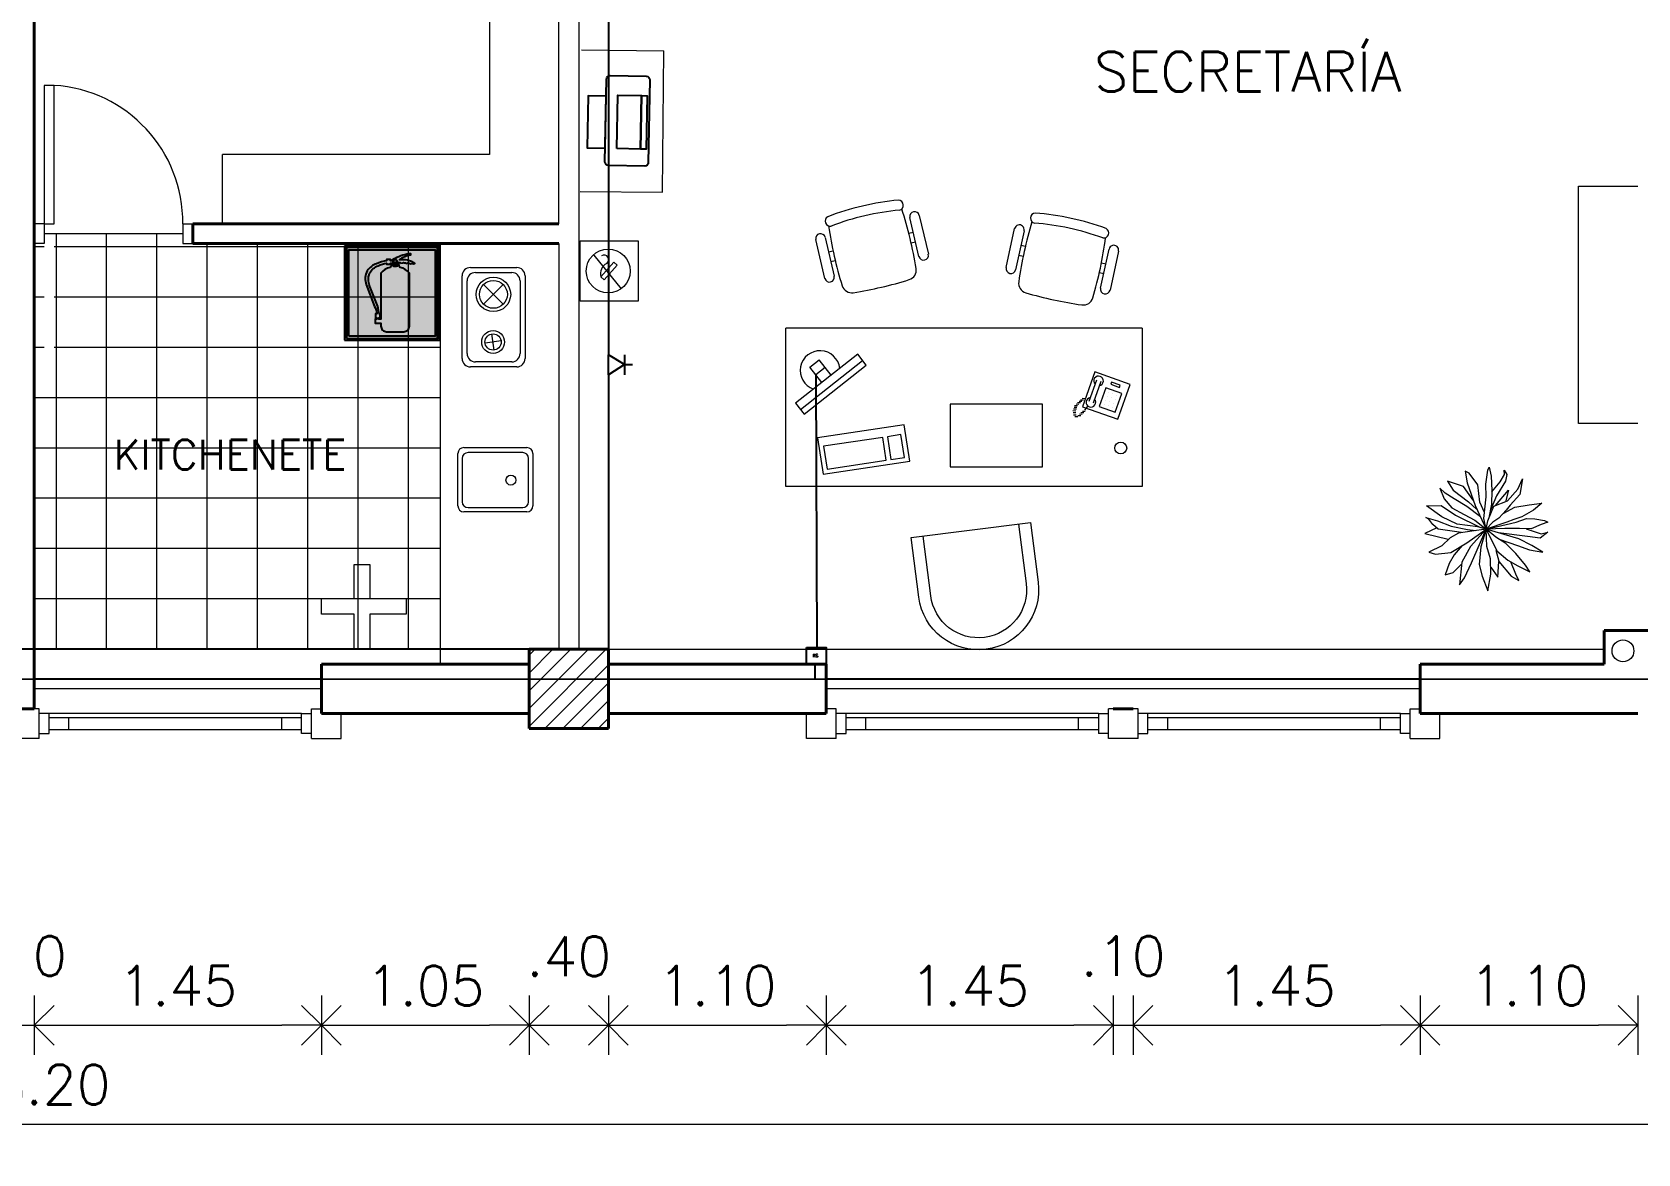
# Model space of a CAD drawing. Extents: x 1009 to 1343, y -172900 to 201.
# Drawn here: x 1323.75 to 1331.86, y 123.7 to 129.37 of the extents above; entities that cross this region are included whole.
import ezdxf

# ---------------------------------------------------------------- set-up
doc = ezdxf.new("R2010")
doc.units = 0
doc.header["$LTSCALE"] = 0.5
doc.layers.get('0').update_dxf_attribs({"linetype": 'CONTINUOUS'})
doc.layers.get('Defpoints').update_dxf_attribs({"linetype": 'CONTINUOUS'})
for name, color, linetype, lineweight in [('Acotaciones', 9, 'CONTINUOUS', 9), ('Carpintería', 55, 'CONTINUOUS', 20), ('Detalles .05', 243, 'CONTINUOUS', 5), ('Detalles 01', 8, 'CONTINUOUS', 9), ('Equipamiento fijo', 31, 'CONTINUOUS', 13), ('Equipamiento movil', 33, 'CONTINUOUS', 9), ('Muros corte', 7, 'CONTINUOUS', 40), ('Punta 015', 64, 'CONTINUOUS', 13), ('Punta 02', 11, 'CONTINUOUS', 20), ('Sist. contra incendio', 1, 'CONTINUOUS', 18), ('Tratamiento pisos', 251, 'CONTINUOUS', 9), ('Vidrios', 147, 'CONTINUOUS', 13)]:
    doc.layers.add(name, color=color, linetype=linetype, lineweight=lineweight)
for name, color, linetype in [('Cableado', 100, 'CONTINUOUS'), ('Electricidad', 50, 'CONTINUOUS'), ('MARCO_FONDO_NEGRO', 7, 'CONTINUOUS'), ('SEÑAL_FONDO_FIGURAS', 254, 'CONTINUOUS'), ('SEÑAL_FONDO_ROJO', 242, 'CONTINUOUS')]:
    doc.layers.add(name, color=color, linetype=linetype)
doc.styles.add('Texto 1.5 mm', font='simplex.shx', dxfattribs={"height": 0.15})
doc.styles.add('Texto 2 mm', font='simplex.shx', dxfattribs={"height": 0.2})
doc.styles.add('Texto 5 mm', font='simplex.shx', dxfattribs={"height": 0.5})
doc.dimstyles.new('Primera línea', dxfattribs={"dimscale": 0, "dimtxt": 0.2, "dimasz": 0.2, "dimexe": 0.15, "dimexo": 0, "dimgap": 0.1, "dimtad": 1, "dimzin": 4, "dimdsep": 46, "dimtxsty": 'Texto 2 mm', "dimblk": 'OPEN90', "dimcen": 2.5, "dimclrd": 256, "dimclre": 256, "dimclrt": 256, "dimadec": 0, "dimazin": 0, "dimtfac": 1, "dimtmove": 2, "dimatfit": 3, "dimldrblk": 'OPEN90', "dimfxl": 1, "dimtolj": 1, "dimtzin": 0, "dimlwd": -1, "dimlwe": -1, "dimarcsym": 0})
doc.dimstyles.new('Segunda línea', dxfattribs={"dimscale": 0, "dimtxt": 0.2, "dimasz": 0.2, "dimexe": 0.15, "dimexo": 0.5, "dimgap": 0.1, "dimtad": 1, "dimzin": 4, "dimdsep": 46, "dimtxsty": 'Texto 2 mm', "dimblk": 'OPEN90', "dimcen": 2.5, "dimclrd": 256, "dimclre": 256, "dimclrt": 256, "dimadec": 0, "dimazin": 0, "dimtfac": 1, "dimtmove": 2, "dimatfit": 3, "dimldrblk": 'OPEN90', "dimfxl": 1, "dimtolj": 1, "dimtzin": 0, "dimlwd": -1, "dimlwe": -1, "dimarcsym": 0})

# ---------------------------------------------------------------- blocks, each defined once
blk = doc.blocks.new('_Open90')
at = {"color": 0, "linetype": 'ByBlock', "lineweight": -2}
for p, q in [((-0.5, 0.5), (0, 0)), ((0, 0), (-1, 0)), ((0, 0), (-0.5, -0.5))]:
    blk.add_line(p, q, dxfattribs=at)
blk = doc.blocks.new('*D138')
at = {"layer": 'Acotaciones', "transparency": 16777216}
for p, q in [((1323.7595, 124.5047), (1323.7595, 124.2047)), ((1325.2095, 124.5047), (1325.2095, 124.2047)), ((1323.9595, 124.3547), (1325.0095, 124.3547))]:
    blk.add_line(p, q, dxfattribs=at)
at = {"layer": 'Defpoints', "color": 0, "transparency": 16777216}
for p in [(1323.7595, 124.5047), (1325.2095, 124.5047), (1325.2095, 124.3547)]:
    blk.add_point(p, dxfattribs=at)
at = {"layer": 'Acotaciones', "transparency": 16777216, "xscale": 0.2, "yscale": 0.2, "zscale": 0.2, "rotation": 180}
blk.add_blockref('_Open90', (1323.7595, 124.3547), dxfattribs=at)
at = {"layer": 'Acotaciones', "transparency": 16777216, "xscale": 0.2, "yscale": 0.2, "zscale": 0.2}
blk.add_blockref('_Open90', (1325.2095, 124.3547), dxfattribs=at)
at = {"layer": 'Acotaciones', "transparency": 16777216, "insert": (1324.4845, 124.5547), "char_height": 0.2, "attachment_point": 5, "style": 'Texto 2 mm'}
blk.add_mtext('\\A1;1.45', dxfattribs=at)
blk = doc.blocks.new('*D139')
at = {"layer": 'Acotaciones', "transparency": 16777216}
for p, q in [((1325.2095, 124.5047), (1325.2095, 124.2047)), ((1326.2595, 124.5047), (1326.2595, 124.2047)), ((1325.4095, 124.3547), (1326.0595, 124.3547))]:
    blk.add_line(p, q, dxfattribs=at)
at = {"layer": 'Defpoints', "color": 0, "transparency": 16777216}
for p in [(1325.2095, 124.5047), (1326.2595, 124.5047), (1326.2595, 124.3547)]:
    blk.add_point(p, dxfattribs=at)
at = {"layer": 'Acotaciones', "transparency": 16777216, "xscale": 0.2, "yscale": 0.2, "zscale": 0.2, "rotation": 180}
blk.add_blockref('_Open90', (1325.2095, 124.3547), dxfattribs=at)
at = {"layer": 'Acotaciones', "transparency": 16777216, "xscale": 0.2, "yscale": 0.2, "zscale": 0.2}
blk.add_blockref('_Open90', (1326.2595, 124.3547), dxfattribs=at)
at = {"layer": 'Acotaciones', "transparency": 16777216, "insert": (1325.7345, 124.5547), "char_height": 0.2, "attachment_point": 5, "style": 'Texto 2 mm'}
blk.add_mtext('\\A1;1.05', dxfattribs=at)
blk = doc.blocks.new('*D140')
at = {"layer": 'Acotaciones', "transparency": 16777216}
for p, q in [((1326.6595, 124.5047), (1326.6595, 124.2047)), ((1327.7595, 124.5047), (1327.7595, 124.2047)), ((1326.8595, 124.3547), (1327.5595, 124.3547))]:
    blk.add_line(p, q, dxfattribs=at)
at = {"layer": 'Defpoints', "color": 0, "transparency": 16777216}
for p in [(1326.6595, 124.5047), (1327.7595, 124.5047), (1327.7595, 124.3547)]:
    blk.add_point(p, dxfattribs=at)
at = {"layer": 'Acotaciones', "transparency": 16777216, "xscale": 0.2, "yscale": 0.2, "zscale": 0.2, "rotation": 180}
blk.add_blockref('_Open90', (1326.6595, 124.3547), dxfattribs=at)
at = {"layer": 'Acotaciones', "transparency": 16777216, "xscale": 0.2, "yscale": 0.2, "zscale": 0.2}
blk.add_blockref('_Open90', (1327.7595, 124.3547), dxfattribs=at)
at = {"layer": 'Acotaciones', "transparency": 16777216, "insert": (1327.2095, 124.5547), "char_height": 0.2, "attachment_point": 5, "style": 'Texto 2 mm'}
blk.add_mtext('\\A1;1.10', dxfattribs=at)
blk = doc.blocks.new('*D141')
at = {"layer": 'Acotaciones', "transparency": 16777216}
for p, q in [((1327.7595, 124.5047), (1327.7595, 124.2047)), ((1329.2095, 124.5047), (1329.2095, 124.2047)), ((1327.9595, 124.3547), (1329.0095, 124.3547))]:
    blk.add_line(p, q, dxfattribs=at)
at = {"layer": 'Defpoints', "color": 0, "transparency": 16777216}
for p in [(1327.7595, 124.5047), (1329.2095, 124.5047), (1329.2095, 124.3547)]:
    blk.add_point(p, dxfattribs=at)
at = {"layer": 'Acotaciones', "transparency": 16777216, "xscale": 0.2, "yscale": 0.2, "zscale": 0.2, "rotation": 180}
blk.add_blockref('_Open90', (1327.7595, 124.3547), dxfattribs=at)
at = {"layer": 'Acotaciones', "transparency": 16777216, "xscale": 0.2, "yscale": 0.2, "zscale": 0.2}
blk.add_blockref('_Open90', (1329.2095, 124.3547), dxfattribs=at)
at = {"layer": 'Acotaciones', "transparency": 16777216, "insert": (1328.4845, 124.5547), "char_height": 0.2, "attachment_point": 5, "style": 'Texto 2 mm'}
blk.add_mtext('\\A1;1.45', dxfattribs=at)
blk = doc.blocks.new('*D142')
at = {"layer": 'Acotaciones', "transparency": 16777216}
for p, q in [((1329.3095, 124.5047), (1329.3095, 124.2047)), ((1330.7595, 124.5047), (1330.7595, 124.2047)), ((1329.5095, 124.3547), (1330.5595, 124.3547))]:
    blk.add_line(p, q, dxfattribs=at)
at = {"layer": 'Defpoints', "color": 0, "transparency": 16777216}
for p in [(1329.3095, 124.5047), (1330.7595, 124.5047), (1330.7595, 124.3547)]:
    blk.add_point(p, dxfattribs=at)
at = {"layer": 'Acotaciones', "transparency": 16777216, "xscale": 0.2, "yscale": 0.2, "zscale": 0.2, "rotation": 180}
blk.add_blockref('_Open90', (1329.3095, 124.3547), dxfattribs=at)
at = {"layer": 'Acotaciones', "transparency": 16777216, "xscale": 0.2, "yscale": 0.2, "zscale": 0.2}
blk.add_blockref('_Open90', (1330.7595, 124.3547), dxfattribs=at)
at = {"layer": 'Acotaciones', "transparency": 16777216, "insert": (1330.0345, 124.5547), "char_height": 0.2, "attachment_point": 5, "style": 'Texto 2 mm'}
blk.add_mtext('\\A1;1.45', dxfattribs=at)
blk = doc.blocks.new('*D146')
at = {"layer": 'Acotaciones', "transparency": 16777216}
for p, q in [((1309.6595, 124.0047), (1309.6595, 123.7047)), ((1337.8595, 124.0047), (1337.8595, 123.7047)), ((1309.8595, 123.8547), (1337.6595, 123.8547))]:
    blk.add_line(p, q, dxfattribs=at)
at = {"layer": 'Defpoints', "color": 0, "transparency": 16777216}
for p in [(1309.6595, 124.5047), (1337.8595, 124.5047), (1337.8595, 123.8547)]:
    blk.add_point(p, dxfattribs=at)
at = {"layer": 'Acotaciones', "transparency": 16777216, "xscale": 0.2, "yscale": 0.2, "zscale": 0.2, "rotation": 180}
blk.add_blockref('_Open90', (1309.6595, 123.8547), dxfattribs=at)
at = {"layer": 'Acotaciones', "transparency": 16777216, "xscale": 0.2, "yscale": 0.2, "zscale": 0.2}
blk.add_blockref('_Open90', (1337.8595, 123.8547), dxfattribs=at)
at = {"layer": 'Acotaciones', "transparency": 16777216, "insert": (1323.7595, 124.0547), "char_height": 0.2, "attachment_point": 5, "style": 'Texto 2 mm'}
blk.add_mtext('\\A1;28.20', dxfattribs=at)
blk = doc.blocks.new('*D147')
at = {"layer": 'Acotaciones', "transparency": 16777216}
for p, q in [((1330.7595, 124.5047), (1330.7595, 124.2047)), ((1331.8595, 124.5047), (1331.8595, 124.2047)), ((1330.9595, 124.3547), (1331.6595, 124.3547))]:
    blk.add_line(p, q, dxfattribs=at)
at = {"layer": 'Defpoints', "color": 0, "transparency": 16777216}
for p in [(1330.7595, 124.5047), (1331.8595, 124.5047), (1331.8595, 124.3547)]:
    blk.add_point(p, dxfattribs=at)
at = {"layer": 'Acotaciones', "transparency": 16777216, "xscale": 0.2, "yscale": 0.2, "zscale": 0.2, "rotation": 180}
blk.add_blockref('_Open90', (1330.7595, 124.3547), dxfattribs=at)
at = {"layer": 'Acotaciones', "transparency": 16777216, "xscale": 0.2, "yscale": 0.2, "zscale": 0.2}
blk.add_blockref('_Open90', (1331.8595, 124.3547), dxfattribs=at)
at = {"layer": 'Acotaciones', "transparency": 16777216, "insert": (1331.3095, 124.5547), "char_height": 0.2, "attachment_point": 5, "style": 'Texto 2 mm'}
blk.add_mtext('\\A1;1.10', dxfattribs=at)
blk = doc.blocks.new('Treei')
for p, q in [((-1.6, 5.41), (-2.01, 5.58)), ((-2.01, 5.58), (-1.8, 4.47)), ((-0.75, 4.27), (-1.6, 5.41)), ((0.01, 4.32), (0.22, 5.68)), ((0.22, 5.68), (0.34, 5.97)), ((0.34, 5.97), (0.52, 5.11)), ((0.52, 5.11), (0.61, 3.71)), ((1.42, 4.57), (1.81, 5.28)), ((1.81, 5.28), (1.78, 5.7)), ((1.78, 5.7), (2.06, 5.28)), ((2.06, 5.28), (1.92, 4.62)), ((3.12, 3.85), (3.58, 4.84)), ((3.58, 4.84), (3.3, 3.31)), ((-3.94, 3.46), (-4.45, 3.93)), ((-4.45, 3.93), (-4.03, 2.89)), ((-3.05, 2.89), (-3.94, 3.46)), ((-2.15, 4.1), (-3.71, 4.62)), ((-3.71, 4.62), (-3.16, 3.73)), ((-3.16, 3.73), (-1.67, 2.62)), ((-1.21, 2.79), (-2.15, 4.1)), ((-1.8, 4.47), (-1.02, 2.25)), ((-0.56, 2.57), (-0.75, 4.27)), ((0.06, 3.09), (0.01, 4.32)), ((1.05, 3.19), (0.44, 1.74)), ((0.61, 3.71), (0.57, 2.38)), ((0.61, 3.58), (1.42, 4.57)), ((0.96, 2.25), (2.2, 3.73)), ((1.92, 4.62), (1.05, 3.19)), ((2.2, 3.73), (1.92, 2.62)), ((2.11, 2.72), (3.12, 3.85)), ((3.3, 3.31), (2.36, 2.28)), ((-5.76, 2.23), (-4.31, 2.25)), ((-4.26, 1.14), (-5.76, 2.23)), ((-4.31, 2.25), (-2.93, 1.32)), ((-4.03, 2.89), (-3.28, 2.03)), ((-3.28, 2.03), (-2.08, 1.39)), ((-1.83, 2.15), (-3.05, 2.89)), ((-0.51, 1.14), (-1.83, 2.15)), ((-1.67, 2.62), (-0.88, 1.91)), ((-1.02, 2.25), (0.03, -0.03)), ((-0.11, 1.56), (-0.56, 2.57)), ((-0.17, 1), (0.06, 3.09)), ((0.2, 0.77), (0.8, 2.18)), ((0.57, 2.38), (0.31, 1.05)), ((0.8, 2.18), (2.11, 2.72)), ((1.99, 1.81), (1.28, 1.02)), ((1.69, 1.48), (2.82, 2.08)), ((2.36, 2.28), (1.99, 1.81)), ((2.82, 2.08), (4.22, 2.33)), ((4.64, 1.81), (3.51, 1.17)), ((4.22, 2.33), (5.46, 2.47)), ((5.46, 2.47), (4.64, 1.81)), ((-4.76, 0.09), (-5.92, -0.48)), ((-5.51, 0.92), (-5.8, 1.09)), ((-5.8, 1.09), (-4.68, 0.77)), ((-5.12, 0.4), (-5.51, 0.92)), ((-4.61, -0.04), (-5.12, 0.4)), ((-4.68, 0.77), (-3.34, 0.26)), ((-2.77, 0.45), (-4.26, 1.14)), ((-3.34, 0.26), (-1.78, -0.09)), ((-2.93, 1.32), (-0.51, 0.11)), ((-0.77, 0.18), (-2.77, 0.45)), ((-2.08, 1.39), (-1.04, 0.82)), ((-1.04, 0.82), (0.03, -0.03)), ((0.03, -0.03), (-0.77, 0.18)), ((0.03, -0.03), (-0.17, 1)), ((0.03, -0.03), (0.2, 0.77)), ((2.04, 0.65), (0.03, -0.03)), ((0.7, 0.63), (0.03, -0.03)), ((0.03, -0.03), (2.96, 0.63)), ((1.85, 0.03), (0.03, -0.03)), ((1.28, 1.02), (0.7, 0.63)), ((3.28, 0.01), (1.85, 0.03)), ((2.73, 0.9), (2.04, 0.65)), ((3.51, 1.17), (2.73, 0.9)), ((2.96, 0.63), (3.97, 1)), ((4.41, -0.01), (3.28, 0.01)), ((3.97, 1), (4.77, 0.95)), ((5.39, 0.4), (4.41, -0.01)), ((4.77, 0.95), (5.72, 0.8)), ((6.02, 0.65), (5.39, 0.4)), ((5.72, 0.8), (6.02, 0.65)), ((-5.92, -0.48), (-3.64, -1.03)), ((-2.36, -0.36), (-4.61, -0.04)), ((-3.44, -0.9), (-4.26, -1.67)), ((-2.65, -0.43), (-3.44, -0.9)), ((-3.37, -2.31), (-1.83, -1.37)), ((-1.34, -0.24), (-2.65, -0.43)), ((-1.83, -1.37), (0.03, -0.03)), ((-1.78, -0.09), (-0.95, -0.18)), ((0.03, -0.03), (-1.46, -1.72)), ((-1.39, -3.32), (0.03, -0.03)), ((0.03, -0.03), (-1.34, -0.24)), ((0.03, -0.03), (-0.47, -1.76)), ((0.11, -1.72), (0.03, -0.03)), ((0.03, -0.03), (1.07, -2.16)), ((1, -0.83), (0.03, -0.03)), ((3.21, -0.98), (0.03, -0.03)), ((1.97, -1.44), (1, -0.83)), ((4.06, -0.75), (1.24, -0.39)), ((1.31, -1.02), (3.1, -1.64)), ((2.93, -2.41), (1.97, -1.44)), ((4.47, -1.62), (3.21, -0.98)), ((3.92, 0), (5.37, -0.51)), ((5.3, -0.93), (4.06, -0.75)), ((6.02, -0.34), (5.3, -0.93)), ((5.37, -0.51), (6.02, -0.34)), ((-4.26, -1.67), (-5.51, -2.28)), ((-5.51, -2.28), (-4.86, -2.48)), ((-4.86, -2.48), (-3.37, -2.31)), ((-3.05, -2.53), (-3.55, -3.37)), ((-2.28, -1.64), (-3.05, -2.53)), ((-1.46, -1.72), (-2.33, -3.24)), ((-0.47, -1.76), (-0.63, -3.46)), ((0.45, -2.92), (0.11, -1.72)), ((0.5, -4.43), (0.45, -2.92)), ((1.3, -3.19), (1.03, -2.11)), ((1.07, -2.16), (2.15, -3.07)), ((2.15, -3.07), (3.12, -3.59)), ((3.85, -3.54), (2.93, -2.41)), ((3.1, -1.64), (4.24, -2.04)), ((4.24, -2.04), (5.56, -2.28)), ((5.56, -2.28), (4.47, -1.62)), ((-3.55, -3.37), (-3.92, -4.48)), ((-3.92, -4.48), (-3.16, -4.25)), ((-3.16, -4.25), (-2.38, -3.46)), ((-2.33, -3.24), (-2.56, -5.44)), ((-2.06, -4.77), (-1.39, -3.32)), ((-0.63, -3.46), (-0.35, -4.6)), ((-0.35, -4.6), (0.2, -6.03)), ((0.2, -6.03), (0.5, -4.43)), ((0.5, -3.74), (1.19, -4.72)), ((1.19, -4.72), (1.28, -3.19)), ((1.28, -3.19), (2.47, -4.62)), ((2.93, -4.4), (2.43, -3.22)), ((2.47, -4.62), (3.23, -5.02)), ((3.23, -5.02), (2.93, -4.4)), ((3.12, -3.59), (4.27, -4.18)), ((4.27, -4.18), (3.85, -3.54)), ((-2.56, -5.44), (-2.06, -4.77))]:
    blk.add_line(p, q)
blk = doc.blocks.new('TELEFONO')
at = {"layer": 'Detalles .05'}
for p, q in [((0.139, 0.134), (-0.098, 0.134)), ((-0.098, 0.134), (-0.098, -0.099)), ((0.081, 0.108), (0.023, 0.108)), ((0.023, 0.108), (0.023, 0.094)), ((0.081, 0.094), (0.081, 0.108)), ((0.139, -0.099), (0.139, 0.134)), ((-0.071, 0.089), (-0.071, -0.055)), ((-0.043, 0.089), (-0.043, -0.055)), ((0.108, 0.063), (0, 0.063)), ((0, 0.063), (0, -0.063)), ((0.023, 0.094), (0.081, 0.094)), ((0.027, 0.041), (0.027, 0.041)), ((0.027, 0.014), (0.027, 0.014)), ((0.054, 0.041), (0.054, 0.041)), ((0.054, 0.014), (0.054, 0.014)), ((0.081, 0.041), (0.081, 0.041)), ((0.081, 0.014), (0.081, 0.014)), ((0.108, -0.063), (0.108, 0.063)), ((-0.124, -0.093), (-0.141, -0.098)), ((-0.118, -0.081), (-0.135, -0.087)), ((-0.112, -0.07), (-0.129, -0.075)), ((-0.106, -0.058), (-0.124, -0.064)), ((-0.101, -0.047), (-0.118, -0.052)), ((-0.098, -0.099), (0.139, -0.099)), ((-0.067, -0.083), (-0.078, -0.116)), ((0, -0.063), (0.108, -0.063)), ((0.027, -0.013), (0.027, -0.013)), ((0.027, -0.04), (0.027, -0.04)), ((0.054, -0.013), (0.054, -0.013)), ((0.054, -0.04), (0.054, -0.04)), ((0.081, -0.013), (0.081, -0.013)), ((0.081, -0.04), (0.081, -0.04)), ((-0.129, -0.104), (-0.147, -0.11)), ((-0.129, -0.116), (-0.147, -0.121)), ((-0.129, -0.127), (-0.147, -0.133)), ((-0.129, -0.139), (-0.147, -0.145)), ((-0.124, -0.15), (-0.141, -0.156)), ((-0.118, -0.162), (-0.135, -0.168)), ((-0.104, -0.17), (-0.122, -0.176)), ((-0.089, -0.156), (-0.106, -0.162)), ((-0.083, -0.145), (-0.101, -0.15)), ((-0.078, -0.133), (-0.095, -0.139)), ((-0.072, -0.121), (-0.089, -0.127))]:
    blk.add_line(p, q, dxfattribs=at)
for centre, start, end in [((-0.057, 0.089), 298.4915, 241.5085), ((-0.057, -0.055), 118.4915, 61.5085)]:
    blk.add_arc(centre, 0.0302, start, end, dxfattribs=at)
blk = doc.blocks.new('RECTANG')
for p, q in [((1, 1), (0, 1)), ((0, 1), (0, 0)), ((1, 0), (1, 1)), ((0, 0), (1, 0))]:
    blk.add_line(p, q)
blk = doc.blocks.new('KEYBOARD', base_point=(60, 294))
for p, xscale, yscale, zscale in [((60, 294), 19, 8, 19), ((61, 295), 13, 5, 13), ((75, 295), 3, 5, 3)]:
    blk.add_blockref('RECTANG', p, dxfattribs=dict(xscale=xscale, yscale=yscale, zscale=zscale))
blk = doc.blocks.new('Silla 1')
at = {"layer": 'Equipamiento movil'}
for p, q in [((-0.1131, 0.2664), (0.0295, 0.409)), ((0.0638, 0.3747), (-0.0788, 0.2321)), ((-0.0254, 0.2855), (-0.0091, 0.2693)), ((0.0104, 0.3213), (0.0268, 0.3048)), ((0.2321, -0.0788), (0.3747, 0.0638)), ((0.409, 0.0295), (0.2664, -0.1131)), ((0.3048, 0.0268), (0.3213, 0.0104)), ((0.2693, -0.0091), (0.2855, -0.0254))]:
    blk.add_line(p, q, dxfattribs=at)
for centre, radius, start, end in [((0.0467, 0.3919), 0.0242, 315, 135), ((0.1468, 0.3964), 0.0255, 61.36309, 224.37493), ((-0.6508, -0.6508), 1.3416, 37.13099, 52.86901), ((1.4058, -1.1273), 1.9881, 130.22446, 139.18175), ((-0.654, -0.654), 1.2956, 37.15841, 52.84159), ((-0.0959, 0.2492), 0.0242, 135, 315), ((-0.0605, 0.1393), 0.0505, 139.18175, 220.81825), ((1.4058, 1.4058), 1.9881, 220.81825, 229.18175), ((-1.1273, 1.4058), 1.9881, 310.81825, 319.77554), ((0.3964, 0.1468), 0.0255, 225.62507, 28.63691), ((0.3919, 0.0467), 0.0242, 315, 135), ((0.2492, -0.0959), 0.0242, 135, 315), ((0.1393, -0.0605), 0.0505, 229.18175, 310.81825)]:
    blk.add_arc(centre, radius, start, end, dxfattribs=at)
blk = doc.blocks.new('Silla 2')
for p, q in [((15, 15), (0, 15)), ((0, 15), (0, -15)), ((15, 12), (0, 12)), ((0, -12), (15, -12)), ((0, -15), (15, -15))]:
    blk.add_line(p, q)
for radius in [15, 12]:
    blk.add_arc((15, 0), radius, 270, 90)
blk = doc.blocks.new('A$C6C4A3897')
at = {"layer": 'SEÑAL_FONDO_FIGURAS'}
h = blk.add_hatch(color=256, dxfattribs=at)
h.paths.add_polyline_path([(2.147, -0.043), (0.043, -0.043), (0.043, -2.139), (2.147, -2.139)])
h.paths.add_polyline_path([(2.093, -2.085), (0.097, -2.085), (0.097, -0.097), (2.093, -0.097)], flags=16)
h.paths.add_polyline_path([(1.494, -1.856, -0.414214), (1.364, -1.986), (0.969, -1.986, -0.414214), (0.839, -1.856), (0.839, -1.789), (0.708, -1.789), (0.708, -1.699), (0.74, -1.699), (0.74, -1.664), (0.711, -1.664), (0.711, -1.576), (0.743, -1.576, 0.083884), (0.693, -1.404), (0.5, -0.898, -0.214308), (0.523, -0.578, -0.167733), (0.738, -0.417, -0.097156), (0.97, -0.351), (0.97, -0.321), (1.058, -0.321), (1.058, -0.351), (1.087, -0.351, -0.303754), (1.167, -0.298, -0.115313), (1.528, -0.185), (1.53, -0.211, 0.177163), (1.266, -0.329, -0.189272), (1.622, -0.41), (1.592, -0.419, 0.309273), (1.561, -0.409), (1.517, -0.422, 0.291679), (1.46, -0.396), (1.418, -0.408, 0.202341), (1.342, -0.393), (1.3, -0.404, 0.390383), (1.254, -0.384, -0.914616), (1.082, -0.399), (1.058, -0.399), (1.058, -0.429), (0.97, -0.429), (0.97, -0.404, 0.074097), (0.777, -0.461, 0.17086), (0.577, -0.631, 0.207162), (0.599, -0.983), (0.763, -1.4, -0.083589), (0.794, -1.576), (0.817, -1.576), (0.817, -1.664), (0.792, -1.664), (0.792, -1.699), (0.839, -1.699), (0.839, -0.631, -0.204768), (1.051, -0.505, 0.117351), (1.082, -0.431, 0.582578), (1.251, -0.433, 0.113638), (1.282, -0.505, -0.204768), (1.494, -0.631)], flags=0)
h.paths.add_polyline_path([(1.184, -0.438), (1.167, -0.358), (1.151, -0.438, -6.735071)], flags=0)
at = {"layer": 'SEÑAL_FONDO_ROJO'}
h = blk.add_hatch(color=256, dxfattribs=at)
h.paths.add_polyline_path([(2.093, -0.097), (0.097, -0.097), (0.097, -2.085), (2.093, -2.085)])
h.paths.add_polyline_path([(1.494, -1.856, -0.414214), (1.364, -1.986), (0.969, -1.986, -0.414214), (0.839, -1.856), (0.839, -1.789), (0.708, -1.789), (0.708, -1.699), (0.74, -1.699), (0.74, -1.664), (0.711, -1.664), (0.711, -1.576), (0.743, -1.576, 0.083884), (0.693, -1.404), (0.5, -0.898, -0.214308), (0.523, -0.578, -0.167733), (0.738, -0.417, -0.097156), (0.97, -0.351), (0.97, -0.321), (1.058, -0.321), (1.058, -0.351), (1.087, -0.351, -0.303754), (1.167, -0.298, -0.115313), (1.528, -0.185), (1.53, -0.211, 0.177163), (1.266, -0.329, -0.189272), (1.622, -0.41), (1.592, -0.419, 0.309273), (1.561, -0.409), (1.517, -0.422, 0.291679), (1.46, -0.396), (1.418, -0.408, 0.202341), (1.342, -0.393), (1.3, -0.404, 0.390383), (1.254, -0.384, -0.914616), (1.082, -0.399), (1.058, -0.399), (1.058, -0.429), (0.97, -0.429), (0.97, -0.404, 0.074097), (0.777, -0.461, 0.17086), (0.577, -0.631, 0.207162), (0.599, -0.983), (0.763, -1.4, -0.083589), (0.794, -1.576), (0.817, -1.576), (0.817, -1.664), (0.792, -1.664), (0.792, -1.699), (0.839, -1.699), (0.839, -0.631, -0.204768), (1.051, -0.505, 0.117351), (1.082, -0.431, 0.582578), (1.251, -0.433, 0.113638), (1.282, -0.505, -0.204768), (1.494, -0.631)], flags=16)
h.paths.add_polyline_path([(1.184, -0.438), (1.167, -0.358), (1.151, -0.438, -6.735071)], flags=0)
at = {"layer": 'MARCO_FONDO_NEGRO'}
for p, q in [((2.191, 0), (0, 0)), ((0, 0), (0, -2.182)), ((2.191, -2.182), (2.191, 0)), ((0, -2.182), (2.191, -2.182))]:
    blk.add_line(p, q, dxfattribs=at)
at = {"layer": 'SEÑAL_FONDO_FIGURAS'}
for points in [[(0.043, -2.139), (2.147, -2.139), (2.147, -0.043), (0.043, -0.043)], [(0.097, -2.085), (0.097, -0.097), (2.093, -0.097), (2.093, -2.085)]]:
    blk.add_lwpolyline(points, close=True, dxfattribs=at)
for points in [[(1.082, -0.431, -0.117351), (1.051, -0.505, 0.204768), (0.839, -0.631), (0.839, -1.699), (0.792, -1.699), (0.792, -1.664), (0.817, -1.664), (0.817, -1.576), (0.794, -1.576, 0.083589), (0.763, -1.4), (0.599, -0.983, -0.207162), (0.577, -0.631, -0.17086), (0.777, -0.461, -0.074097), (0.97, -0.404), (0.97, -0.429), (1.058, -0.429), (1.058, -0.399), (1.082, -0.399, 0.914616), (1.254, -0.384, -0.390383), (1.3, -0.404), (1.342, -0.393, -0.202341), (1.418, -0.408), (1.46, -0.396, -0.291679), (1.517, -0.422), (1.561, -0.409, -0.309273), (1.592, -0.419), (1.622, -0.41, 0.189272), (1.266, -0.329, -0.177163), (1.53, -0.211), (1.528, -0.185, 0.115313), (1.167, -0.298, 0.303754), (1.087, -0.351), (1.058, -0.351), (1.058, -0.321), (0.97, -0.321), (0.97, -0.351, 0.097156), (0.738, -0.417, 0.167733), (0.523, -0.578, 0.214308), (0.5, -0.898), (0.693, -1.404, -0.083884), (0.743, -1.576), (0.711, -1.576), (0.711, -1.664), (0.74, -1.664), (0.74, -1.699), (0.708, -1.699), (0.708, -1.789), (0.839, -1.789), (0.839, -1.856, 0.414214), (0.969, -1.986), (1.364, -1.986, 0.414214), (1.494, -1.856), (1.494, -0.631, 0.204768), (1.282, -0.505, -0.113638), (1.251, -0.433, -0.582578)], [(1.167, -0.358), (1.184, -0.438, 6.735071), (1.151, -0.438)]]:
    blk.add_lwpolyline(points, format="xyb", close=True, dxfattribs=at)

msp = doc.modelspace()

# ---------------------------------------------------------------- hatches: boundary and pattern name
at = {"layer": 'Detalles 01'}
h = msp.add_hatch(dxfattribs=at)
h.set_pattern_fill('ANSI31,_O', color=256, scale=0.02)
h.set_pattern_definition([(45, (95.013894, 13.64954), (-0.0449012806, 0.0449012806), [])])
h.paths.add_polyline_path([(1326.6595, 126.2547), (1326.2595, 126.2547), (1326.2595, 125.8547), (1326.6595, 125.8547)])
at = {"layer": 'Tratamiento pisos'}
h = msp.add_hatch(dxfattribs=at)
h.set_pattern_fill('NET,_I', color=256, scale=0.08, angle=-90, style=2)
h.set_pattern_definition([(270, (1211.09472, 1275.09944), (0.254, -5e-17), []), (360, (1211.09472, 1275.09944), (6e-17, 0.254), [])])
h.paths.add_polyline_path([(1325.8095, 128.3047), (1324.5595, 128.3047), (1324.5095, 128.3047, -0.391511), (1323.8595, 127.6047), (1323.8095, 127.6047), (1323.8095, 128.3047), (1323.7595, 128.3047), (1323.7595, 126.2547), (1325.8095, 126.2547)])
h.paths.add_polyline_path([(1324.5095, 128.3047), (1324.5095, 128.3547), (1323.8095, 128.3547), (1323.8095, 128.3047), (1323.8595, 128.3047), (1323.8595, 127.6047, 0.391511)])
h.paths.add_polyline_path([(1325.0372, 128.1635), (1325.0372, 126.3397), (1324.7372, 126.3397), (1324.7372, 128.1635)], flags=24)

# ---------------------------------------------------------------- linework, layer by layer
at = {"layer": 'Acotaciones'}
for p, q in [((1326.2595, 124.3547), (1326.3595, 124.4547)), ((1326.6595, 124.3547), (1326.5595, 124.4547)), ((1323.6595, 124.3547), (1323.7595, 124.3547)), ((1326.2595, 124.3547), (1326.6595, 124.3547)), ((1326.3595, 124.2547), (1326.2595, 124.3547)), ((1326.5595, 124.2547), (1326.6595, 124.3547)), ((1329.2095, 124.3547), (1329.3095, 124.3547))]:
    msp.add_line(p, q, dxfattribs=at)
at = {"layer": 'Cableado'}
for p, q in [((1327.7067, 127.6426), (1327.7117, 126.2642)), ((1327.7038, 126.1047), (1327.7038, 126.1797)), ((1321.1041, 126.1046), (1327.7038, 126.1047)), ((1327.7038, 126.1047), (1333.2452, 126.1046))]:
    msp.add_line(p, q, dxfattribs=at)
msp.add_lwpolyline([(1326.6419, 128.7187), (1326.6494, 129.136, -0.414214), (1326.6677, 129.1537), (1326.8508, 129.1504, -0.414214), (1326.8685, 129.1321), (1326.861, 128.7147, -0.414214), (1326.8426, 128.6971), (1326.6595, 128.7004, -0.414214)], format="xyb", close=True, dxfattribs=at)
for points in [[(1326.6431, 128.7867), (1326.6478, 129.0506), (1326.557, 129.0522), (1326.5522, 128.7884)], [(1326.7023, 128.785), (1326.7071, 129.0548), (1326.8266, 129.0527), (1326.8217, 128.7828)], [(1326.8217, 128.7828), (1326.8266, 129.0527), (1326.8546, 129.0522), (1326.8497, 128.7823)], [(1327.6601, 126.2642), (1327.7595, 126.2642), (1327.7595, 126.1797), (1327.6601, 126.1797)]]:
    msp.add_lwpolyline(points, close=True, dxfattribs=at)
at = {"layer": 'Carpintería'}
for p, q in [((1323.8095, 129.1047), (1323.8095, 128.4047)), ((1323.8595, 129.1047), (1323.8095, 129.1047)), ((1323.8595, 128.4047), (1323.8595, 129.1047)), ((1323.8095, 128.4047), (1323.7595, 128.4047)), ((1323.8095, 128.4047), (1323.8095, 128.3047)), ((1323.8095, 128.4047), (1323.8595, 128.4047)), ((1324.5095, 128.4047), (1324.5095, 128.3047)), ((1324.5095, 128.4047), (1324.5595, 128.4047)), ((1323.8095, 128.3047), (1323.7595, 128.3047)), ((1324.5095, 128.3047), (1324.5595, 128.3047)), ((1323.7845, 125.9547), (1323.7595, 125.9547)), ((1323.7845, 125.8047), (1323.7845, 125.9547)), ((1323.8345, 125.9297), (1323.7845, 125.9297)), ((1323.8345, 125.8297), (1323.8345, 125.9297)), ((1323.8345, 125.9097), (1325.1095, 125.9097)), ((1323.9345, 125.8497), (1323.9345, 125.9097)), ((1325.0095, 125.8497), (1325.0095, 125.9097)), ((1325.1095, 125.8297), (1325.1095, 125.9297)), ((1325.1095, 125.9297), (1325.1595, 125.9297)), ((1325.1595, 125.8047), (1325.1595, 125.9547)), ((1325.1595, 125.9547), (1325.2095, 125.9547)), ((1325.3095, 125.8047), (1325.3095, 125.9297)), ((1327.6595, 125.8047), (1327.6595, 125.9297)), ((1327.8095, 125.9547), (1327.7595, 125.9547)), ((1327.8095, 125.8047), (1327.8095, 125.9547)), ((1327.8595, 125.9297), (1327.8095, 125.9297)), ((1327.8595, 125.8297), (1327.8595, 125.9297)), ((1327.8595, 125.9097), (1329.1345, 125.9097)), ((1327.9595, 125.8497), (1327.9595, 125.9097)), ((1329.0345, 125.8497), (1329.0345, 125.9097)), ((1329.1345, 125.9297), (1329.1345, 125.8297)), ((1329.1345, 125.9297), (1329.1845, 125.9297)), ((1329.1845, 125.8047), (1329.1845, 125.9547)), ((1329.2095, 125.9547), (1329.1845, 125.9547)), ((1329.3345, 125.9547), (1329.3095, 125.9547)), ((1329.3345, 125.8047), (1329.3345, 125.9547)), ((1329.3845, 125.9297), (1329.3345, 125.9297)), ((1329.3845, 125.8297), (1329.3845, 125.9297)), ((1329.3845, 125.9097), (1330.6595, 125.9097)), ((1329.4845, 125.8497), (1329.4845, 125.9097)), ((1330.5595, 125.8497), (1330.5595, 125.9097)), ((1330.6595, 125.8297), (1330.6595, 125.9297)), ((1330.6595, 125.9297), (1330.7095, 125.9297)), ((1330.7095, 125.8047), (1330.7095, 125.9547)), ((1330.7095, 125.9547), (1330.7595, 125.9547)), ((1330.8595, 125.8047), (1330.8595, 125.9297)), ((1323.7845, 125.8047), (1323.6345, 125.8047)), ((1323.7845, 125.8297), (1323.8345, 125.8297)), ((1323.8345, 125.8497), (1325.1095, 125.8497)), ((1325.1595, 125.8297), (1325.1095, 125.8297)), ((1325.1595, 125.8047), (1325.3095, 125.8047)), ((1327.8095, 125.8047), (1327.6595, 125.8047)), ((1327.8095, 125.8297), (1327.8595, 125.8297)), ((1327.8595, 125.8497), (1329.1345, 125.8497)), ((1329.1845, 125.8297), (1329.1345, 125.8297)), ((1329.3345, 125.8047), (1329.1845, 125.8047)), ((1329.3345, 125.8297), (1329.3845, 125.8297)), ((1329.3845, 125.8497), (1330.6595, 125.8497)), ((1330.7095, 125.8297), (1330.6595, 125.8297)), ((1330.7095, 125.8047), (1330.8595, 125.8047))]:
    msp.add_line(p, q, dxfattribs=at)
at = {"layer": 'Detalles 01'}
for p, q in [((1325.2095, 126.1047), (1323.7595, 126.1047)), ((1325.2095, 126.0547), (1323.7595, 126.0547)), ((1329.3095, 126.1047), (1327.7595, 126.1047)), ((1329.2095, 126.0547), (1327.7595, 126.0547)), ((1330.7595, 126.0547), (1329.2095, 126.0547)), ((1330.7595, 126.1047), (1329.3095, 126.1047)), ((1325.1095, 125.9297), (1323.8345, 125.9297)), ((1329.1345, 125.9297), (1327.8595, 125.9297)), ((1330.6595, 125.9297), (1329.3845, 125.9297))]:
    msp.add_line(p, q, dxfattribs=at)
msp.add_circle((1331.7839, 126.2468), 0.055, dxfattribs=at)
msp.add_arc((1323.8163, 128.4127), 0.6933, 359.33401, 86.4238, dxfattribs=at)
at = {"layer": 'Electricidad'}
for p, q in [((1326.6595, 130.4547), (1326.6595, 127.7429)), ((1326.7403, 127.6948), (1326.6595, 127.7429)), ((1326.7403, 127.7429), (1326.7403, 127.6416)), ((1326.7403, 127.6948), (1326.6595, 127.6424)), ((1326.7403, 127.6948), (1326.7804, 127.6948)), ((1326.6595, 127.6424), (1326.6595, 126.2547)), ((1326.6595, 126.2547), (1321.1595, 126.2562))]:
    msp.add_line(p, q, dxfattribs=at)
msp.add_lwpolyline([(1326.6595, 127.6424), (1326.6595, 127.7429)], dxfattribs=at)
at = {"layer": 'Equipamiento fijo'}
for p, q in [((1326.0595, 130.2547), (1326.0595, 128.7547)), ((1326.0595, 128.7547), (1324.7095, 128.7547)), ((1324.7095, 128.4047), (1324.7095, 128.7547)), ((1325.8095, 128.3047), (1325.8095, 126.1797))]:
    msp.add_line(p, q, dxfattribs=at)
at = {"layer": 'Equipamiento movil'}
for p, q in [((1326.5226, 129.2836), (1326.9401, 129.2798)), ((1326.9334, 128.5646), (1326.9401, 129.2798)), ((1326.5161, 128.5684), (1326.9334, 128.5646)), ((1331.5588, 127.3954), (1331.5588, 128.5954)), ((1331.5588, 128.5954), (1331.8588, 128.5954)), ((1325.9623, 128.1839), (1326.1965, 128.1839)), ((1325.9874, 128.1589), (1326.1714, 128.1589)), ((1325.9205, 127.7239), (1325.9205, 128.1421)), ((1325.9455, 127.749), (1325.9455, 128.117)), ((1326.0288, 128.0979), (1326.1284, 127.9986)), ((1326.1282, 128.0981), (1326.0289, 127.9984)), ((1326.2132, 128.117), (1326.2132, 127.933)), ((1326.2383, 128.1421), (1326.2383, 127.933)), ((1326.2132, 127.933), (1326.2132, 127.749)), ((1326.2383, 127.933), (1326.2383, 127.7239)), ((1326.0826, 127.767), (1326.0713, 127.8482)), ((1327.5559, 127.0783), (1327.5559, 127.8783)), ((1329.3559, 127.8783), (1327.5559, 127.8783)), ((1329.3559, 127.8783), (1329.3559, 127.0783)), ((1326.1176, 127.8132), (1326.0364, 127.8019)), ((1327.9184, 127.7455), (1327.604, 127.4982)), ((1327.9617, 127.6905), (1327.9184, 127.7455)), ((1326.1965, 127.6821), (1325.9623, 127.6821)), ((1326.1714, 127.7072), (1325.9874, 127.7072)), ((1327.6288, 127.4668), (1327.9431, 127.7141)), ((1327.6473, 127.4432), (1327.9617, 127.6905)), ((1327.6769, 127.6805), (1327.7241, 127.7176)), ((1327.7376, 127.6033), (1327.6769, 127.6805)), ((1327.7539, 127.6797), (1327.7067, 127.6426)), ((1327.7848, 127.6404), (1327.7241, 127.7176)), ((1327.604, 127.4982), (1327.6473, 127.4432)), ((1328.3855, 127.4936), (1328.3855, 127.1773)), ((1328.8514, 127.4936), (1328.3855, 127.4936)), ((1328.8514, 127.1773), (1328.8514, 127.4936)), ((1331.8588, 127.3954), (1331.5588, 127.3954)), ((1325.9292, 127.2743), (1326.2477, 127.2743)), ((1325.8992, 126.9794), (1325.8992, 127.2443)), ((1325.9206, 127.2191), (1325.9206, 127.0007)), ((1326.2263, 127.2491), (1325.9506, 127.2491)), ((1326.2563, 127.0007), (1326.2563, 127.2191)), ((1326.2777, 127.2443), (1326.2777, 126.9794)), ((1328.3855, 127.1773), (1328.8514, 127.1773)), ((1329.3559, 127.0783), (1327.5559, 127.0783)), ((1326.2477, 126.9494), (1325.9292, 126.9494)), ((1325.9506, 126.9707), (1326.2263, 126.9707))]:
    msp.add_line(p, q, dxfattribs=at)
for centre, radius in [((1326.0786, 128.0482), 0.0871), ((1326.0786, 128.0482), 0.0703), ((1326.077, 127.8076), 0.0577), ((1326.077, 127.8076), 0.041), ((1329.2471, 127.272), 0.03), ((1326.167, 127.1099), 0.0252)]:
    msp.add_circle(centre, radius, dxfattribs=at)
for centre, radius, start, end in [((1325.9623, 128.1421), 0.0418, 90, 180), ((1325.9874, 128.117), 0.0418, 90, 180), ((1326.1714, 128.117), 0.0418, 0, 90), ((1326.1965, 128.1421), 0.0418, 0, 90), ((1325.9874, 127.749), 0.0418, 180, 270), ((1326.1714, 127.749), 0.0418, 270, 0), ((1327.7283, 127.6636), 0.1, 6.08042, 250.30836), ((1325.9623, 127.7239), 0.0418, 180, 270), ((1326.1965, 127.7239), 0.0418, 270, 0), ((1325.9292, 127.2443), 0.03, 90, 180), ((1326.2477, 127.2443), 0.03, 0, 90), ((1325.9506, 127.2191), 0.03, 90, 180), ((1326.2263, 127.2191), 0.03, 0, 90), ((1325.9292, 126.9794), 0.03, 180, 270), ((1325.9506, 127.0007), 0.03, 180, 270), ((1326.2263, 127.0007), 0.03, 270, 360), ((1326.2477, 126.9794), 0.03, 270, 0)]:
    msp.add_arc(centre, radius, start, end, dxfattribs=at)
at = {"layer": 'Muros corte'}
for p, q in [((1323.7595, 125.9547), (1323.7595, 130.7047)), ((1326.4095, 128.4047), (1324.5595, 128.4047)), ((1324.5595, 128.3047), (1324.5595, 128.4047)), ((1326.4095, 128.3047), (1324.5595, 128.3047)), ((1331.6895, 126.3497), (1331.6895, 126.1797)), ((1332.0095, 126.3497), (1331.6895, 126.3497)), ((1326.6595, 126.2547), (1326.2595, 126.2547)), ((1326.2595, 125.8547), (1326.2595, 126.2547)), ((1326.6595, 126.2547), (1326.6595, 125.8547)), ((1326.2595, 126.1797), (1325.2095, 126.1797)), ((1325.2095, 125.9297), (1325.2095, 126.1797)), ((1327.7595, 126.1797), (1326.6595, 126.1797)), ((1327.7595, 125.9297), (1327.7595, 126.1797)), ((1331.6895, 126.1797), (1330.7595, 126.1797)), ((1330.7595, 125.9297), (1330.7595, 126.1797)), ((1323.7595, 125.9547), (1323.6595, 125.9547)), ((1326.2595, 125.9297), (1325.2095, 125.9297)), ((1327.7595, 125.9297), (1326.6595, 125.9297)), ((1329.3095, 125.9547), (1329.2095, 125.9547)), ((1331.8595, 125.9297), (1330.7595, 125.9297)), ((1326.6595, 125.8547), (1326.2595, 125.8547))]:
    msp.add_line(p, q, dxfattribs=at)
at = {"layer": 'Sist. contra incendio'}
for p, q in [((1326.5857, 128.2473), (1326.7242, 128.0772)), ((1325.3748, 126.5118), (1325.3748, 126.6834)), ((1325.3748, 126.6834), (1325.4542, 126.6834)), ((1325.4542, 126.6834), (1325.4542, 126.5118)), ((1325.2095, 126.5118), (1325.3748, 126.5118)), ((1325.2095, 126.4324), (1325.2095, 126.5118)), ((1325.4542, 126.5118), (1325.6379, 126.5118)), ((1325.6379, 126.5118), (1325.6379, 126.4324)), ((1325.3748, 126.4324), (1325.2095, 126.4324)), ((1325.3748, 126.2551), (1325.3748, 126.4324)), ((1325.6379, 126.4324), (1325.4542, 126.4324)), ((1325.4542, 126.4324), (1325.4542, 126.2551)), ((1325.4542, 126.2551), (1325.3748, 126.2551))]:
    msp.add_line(p, q, dxfattribs=at)
at = {"layer": 'Sist. contra incendio', "color": 0}
for points in [[(1326.5161, 128.3196), (1326.8096, 128.3196), (1326.8096, 128.0143), (1326.5161, 128.0143)], [(1326.6374, 128.1215), (1326.6203, 128.1367), (1326.6866, 128.2115), (1326.7037, 128.1964)]]:
    msp.add_lwpolyline(points, close=True, dxfattribs=at)
at = {"layer": 'Sist. contra incendio'}
msp.add_circle((1326.6582, 128.1663), 0.1108, dxfattribs=at)
at = {"layer": 'Sist. contra incendio', "color": 0}
for centre, radius, start, end in [((1326.6377, 128.224), 0.0234, 303.37827, 123.37827), ((1326.6781, 128.1515), 0.0596, 117.39951, 194.42182)]:
    msp.add_arc(centre, radius, start, end, dxfattribs=at)
at = {"layer": 'Tratamiento pisos'}
for p, q in [((1326.6595, 130.4547), (1326.6595, 126.2547)), ((1324.5095, 128.3547), (1323.8095, 128.3547)), ((1325.8095, 126.2547), (1321.3295, 126.2547)), ((1326.6595, 126.2547), (1329.2095, 126.2547)), ((1329.2095, 126.2547), (1331.6895, 126.2547))]:
    msp.add_line(p, q, dxfattribs=at)
at = {"layer": 'Vidrios', "color": 0}
for p, q in [((1326.4095, 128.4047), (1326.4095, 130.4547)), ((1326.5095, 129.498), (1326.5095, 126.2547)), ((1326.4095, 128.3047), (1326.4095, 126.2547))]:
    msp.add_line(p, q, dxfattribs=at)

# ---------------------------------------------------------------- block references
at = {"ltscale": 0.25, "xscale": 0.2188867180677789, "yscale": 0.2188867180677789, "zscale": 0.2188867180677789}
msp.add_blockref('A$C6C4A3897', (1325.3269, 128.2943), dxfattribs=at)
at = {"layer": 'Detalles .05', "xscale": 0.8, "yscale": 0.8, "zscale": 0.8, "rotation": 340.4753668543308}
msp.add_blockref('TELEFONO', (1329.1544, 127.5291), dxfattribs=at)
at = {"layer": 'Detalles .05', "xscale": 0.05201508312000002, "yscale": 0.05201508312000002, "zscale": 0.05201508312000002}
msp.add_blockref('Treei', (1331.0905, 126.8641), dxfattribs=at)
at = {"layer": 'Equipamiento movil'}
for p, rotation in [((1328.0387, 128.0847), 58.14892968003404), ((1328.9079, 128.0207), 32.7859765046892)]:
    msp.add_blockref('Silla 1', p, dxfattribs=dict(at, rotation=rotation))
for name, p, xscale, yscale, zscale, rotation in [('KEYBOARD', (1327.744, 127.1392), 0.02326153846132684, 0.02326153846132684, 0.02326153846132684, 8.578034667057757), ('Silla 2', (1328.4903, 126.8573), -0.02025, 0.02025, 0.02025, 97.21966330044431)]:
    msp.add_blockref(name, p, dxfattribs=dict(at, xscale=xscale, yscale=yscale, zscale=zscale, rotation=rotation))

# ---------------------------------------------------------------- texts
at = {"layer": 'Acotaciones', "char_height": 0.2, "attachment_point": 5, "style": 'Texto 2 mm'}
for s, insert in [('\\A1;.10', (1323.7095, 124.7047)), ('\\A1;.40', (1326.4595, 124.7037)), ('\\A1;.10', (1329.2595, 124.7047))]:
    msp.add_mtext(s, dxfattribs=dict(at, insert=insert))
at = {"layer": 'Cableado', "insert": (1327.6914, 126.2306), "char_height": 0.01595, "attachment_point": 1, "style": 'Texto 5 mm'}
msp.add_mtext_dynamic_manual_height_columns('RS', width=19.34546, gutter_width=2.5, heights=[0], dxfattribs=at)
at = {"layer": 'Punta 015', "insert": (1324.1601, 127.3138), "char_height": 0.15, "width": 1.388554, "attachment_point": 1, "style": 'Texto 1.5 mm'}
msp.add_mtext('KITCHENETE', dxfattribs=at)
at = {"layer": 'Punta 02', "lineweight": 20, "insert": (1329.1132, 129.2737), "char_height": 0.2, "width": 1.269429, "attachment_point": 1, "style": 'Texto 2 mm'}
msp.add_mtext('SECRETARÍA', dxfattribs=at)

# ---------------------------------------------------------------- dimensions: what is measured, and where the dimension line sits
at = {"layer": 'Acotaciones'}
for base, p1, p2, dimstyle, picture, middle in [((1325.2095, 124.3547), (1323.7595, 124.5047), (1325.2095, 124.5047), 'Primera línea', '*D138', (1324.4845, 124.5547)), ((1326.2595, 124.3547), (1325.2095, 124.5047), (1326.2595, 124.5047), 'Primera línea', '*D139', (1325.7345, 124.5547)), ((1327.7595, 124.3547), (1326.6595, 124.5047), (1327.7595, 124.5047), 'Primera línea', '*D140', (1327.2095, 124.5547)), ((1329.2095, 124.3547), (1327.7595, 124.5047), (1329.2095, 124.5047), 'Primera línea', '*D141', (1328.4845, 124.5547)), ((1330.7595, 124.3547), (1329.3095, 124.5047), (1330.7595, 124.5047), 'Primera línea', '*D142', (1330.0345, 124.5547)), ((1331.8595, 124.3547), (1330.7595, 124.5047), (1331.8595, 124.5047), 'Primera línea', '*D147', (1331.3095, 124.5547)), ((1337.8595, 123.8547), (1309.6595, 124.5047), (1337.8595, 124.5047), 'Segunda línea', '*D146', (1323.7595, 124.0547))]:
    dim = msp.add_linear_dim(base=base, p1=p1, p2=p2, dimstyle=dimstyle, override={"dimscale": 1}, dxfattribs=at)
    dim.commit()
    dim.dimension.update_dxf_attribs({"geometry": picture, "text_midpoint": middle})

doc.saveas('drawing.dxf')
